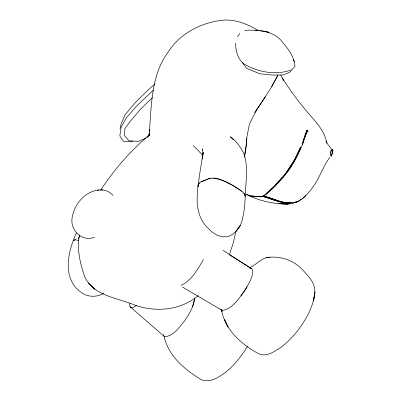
<?xml version="1.0" encoding="UTF-8"?>
<svg xmlns="http://www.w3.org/2000/svg" width="401" height="401" viewBox="0 0 401 401"><rect width="100%" height="100%" fill="white"/><g stroke="black" fill="none" stroke-linecap="round" stroke-linejoin="round"><path stroke-width="0.6" d="M198.129 184.485L197.307 192.746L197.102 200.766L197.783 208.079L199.407 214.705L202.044 220.675L205.708 225.938L212.079 232.104L217.322 235.327L222.52 236.826L227.392 236.6L228.966 236.224L233.116 234.034L236.244 231.121L239.207 227.136L240.379 225.297L242.299 219.843L243.963 211.583L244.78 204.079L245.342 196.179L244.745 194.279L242.956 192.194L240.194 189.979L232.6 185.317L223.688 180.831L219.307 179.157L215.282 178.159L211.848 178.069L208.866 178.635L201.312 181.753L199.317 182.921L198.129 184.485L198.114 186.686L199.292 176.45L203.177 152.415L202.405 158.961L202.951 152.611L202.244 148.946L202.645 150.014M246.545 138.049L246.455 143.282L245.718 150.385L244.369 157.272M79.373 235.347C76.721 249.227 80.205 263.487 84.656 276.635C93.573 296.379 118.801 297.958 136.33 305.692M330.71 153.052L331.031 150.661L332.118 149.598M245.191 196.194C245.653 181.808 248.775 166.595 243.522 152.766C240.084 146.706 236.219 140.721 230.339 136.761L233.402 139.929M129.588 303.407L129.984 306.675L163.914 336.133L165.638 336.735C174.139 335.126 179.498 327.141 184.6 320.84C189.036 314.028 194.029 306.635 194.465 298.299M307.732 132.24L307.893 130.591L307.006 130.41L306.414 131.257M332.845 150.52L332.354 153.137L330.97 156.39M264.089 196.49L265.191 196.891M244.425 156.606L246.455 143.282L246.936 136.766L249.422 124.029L256.665 110.014L271.688 86.761L277.928 75.062M235.833 231.477L233.462 242.169L229.427 254.79M148.761 135.538L149.768 129.598L149.383 132.014C151.478 105.037 151.187 75.353 167.813 52.521C180.179 32.957 202.315 21.734 224.996 20.055L225.763 20.05C237.537 19.849 248.665 24.832 258.65 30.626M78.676 239.026L79.553 234.901M149.152 135.388L149.568 133.563L148.741 135.668M264.023 196.039L263.863 196.726L263.587 196.069M119.979 128.606L121.287 123.583L125.112 114.741L135.332 102.571L149.433 88.756L155.042 83.814M192.455 306.885L194.55 299.311M198.976 183.999L199.317 182.921M331.943 154.666L332.925 150.475L332.67 149.844L332.188 149.718C330.339 150.876 330.795 153.428 330.81 155.287M304.229 137.277L305.898 132.335M302.72 141.628L304.043 137.819M306.785 131.543L302.439 143.969M305.963 134.29L306.895 131.723M302.279 144.856L303.372 141.924M301.818 145.859L307.026 131.383M76.385 233.021C68.015 251.161 61.719 277.692 80.38 291.783C86.867 297.311 96.596 297.592 103.804 293.377M263.848 195.984L275.261 185.056M301.612 146.405C297.106 157.673 290.85 168.27 283.056 177.573M300.665 146.831L294.364 159.904L286.389 172.23A31.383 8.12 -58.5 0 1 282.154 177.528M300.058 149.493L301.061 147.102M299.853 149.202L300.464 147.768M299.407 149.964L297.913 153.217M298.735 151.753L299.447 150.159M277.873 75.147L271.688 86.761M298.098 153.794L298.63 152.686M297.968 153.377L295.778 157.673M149.192 135.222L149.698 134.205L147.027 137.538M306.414 131.663L307.081 130.741L306.655 130.741M203.507 259.497C197.718 269.171 191.728 280.454 181.051 285.357M182.475 287.061L222.239 310.459C232.369 309.096 238.465 298.835 244.249 291.382C247.878 284.65 254.189 276.986 252.079 268.946L222.971 250.364M295.697 158.47L296.74 156.495M294.996 159.733L295.462 158.891M247.487 346.289C240.63 357.572 232.009 368.474 220.771 375.632C215.046 379.446 208.124 382.424 201.317 379.707C184.946 369.727 168.49 356.273 164.134 336.634M294.269 160.425L294.976 159.167M294.048 161.408L294.765 160.154M293.061 162.505L294.033 160.841M292.82 163.478L293.562 162.24M237.522 36.772L239.818 33.443M292.314 163.733L292.815 162.911M292.068 164.144L287.497 170.991M290.535 166.781L291.617 165.092M290.74 166.796L291.532 165.553M290.239 167.773L290.79 166.936M100.756 190.059C114.28 169.162 131.042 150.495 149.914 134.295L147.528 137.112M289.657 168.425L290.199 167.608M240.946 296.023L247.191 286.625M265.352 96.806L254.57 112.626M287.978 171.057L289.131 169.417M286.82 172.43L287.988 170.831M286.279 172.656L287.156 171.473M284.996 175.042L285.597 174.275M284.484 175.468L285.066 174.726M329.858 157.342C322.945 166.41 319.767 177.758 312.991 186.911C308.018 193.508 302.349 201.066 293.707 202.665M283.116 177.347L283.758 176.585M282.986 176.821L275.572 184.851M282.154 177.543L275.342 184.866M280.845 179.132L282.098 177.698M282.74 177.949L275.928 185.282L266.279 194.43M279.622 181.051L280.74 179.833M152.375 97.628L140.034 109.719L129.814 121.884L124.771 128.876L124.686 135.754L128.786 140.741L138.2 141.408L145.944 138.195M302.69 198.485L305.752 195.482M264.334 196.184L265.061 195.477M271.678 189.312L275.612 185.483M271.652 188.665L263.928 195.773M291.527 70.591L289.402 72.486L283.231 74.957L272.134 75.062L259.893 73.804L246.61 68.37L242.485 62.777M301.216 199.202L297.712 201.833M153.377 90.145L136.51 106.115L126.676 117.398L121.107 127.107L119.839 135.889L123.548 141.413L132.906 141.352M263.577 196.014L263.452 196.38M307.336 131.267L307.251 130.751L306.845 130.681L307.407 130.24M198.34 295.557C181.247 309.888 157.763 312.354 136.921 305.888M136.696 305.407L133.302 307.356L131.302 307.572L129.984 306.675M264.324 196.35L264.114 195.999L264.58 195.688M263.688 195.798L264.099 195.538M306.935 131.162L307.467 131.182M331.602 150.149L332.604 149.914M250.224 267.392C257.016 264.394 261.953 257.141 269.893 257.176M75.358 239.718L73.228 240.78L74.491 239.858L75.358 239.718L78.691 240.525M244.615 30.872L245.723 30.341C259.121 29.544 274.409 30.937 282.961 42.752C288.62 49.458 294.374 57.303 294.996 66.33L291.733 69.764C276.038 75.639 257.778 72.24 243.663 63.799C237.678 58.731 235.628 50.742 235.552 43.178M262.991 195.974L262.354 196.425L263.292 195.909M306.86 131.182L307.397 131.177M331.201 156.45L330.81 154.305M297.156 201.643C286.6 206.109 275.317 199.102 265.262 196.6M296.018 202.64L296.61 202.39M201.312 181.753L208.866 178.635L211.202 178.46M294.66 202.36L295.833 201.924M98.977 190.019C85.538 191.137 74.992 203.442 72.436 216.139C69.012 229.327 81.353 242.334 94.601 237.232M307.893 130.591L307.111 130.485M293.236 202.7L294.058 202.53M292.9 203.507L293.542 203.392M265.958 257.713C279.407 255.307 293.838 259.978 302.981 270.254C307.687 275.492 313.086 280.67 314.584 287.828C315.782 296.359 312.299 304.645 309.191 312.399C302.434 325.712 293.041 338.078 281.156 347.191C274.379 351.416 265.607 358.253 257.487 353.07C240.51 343.747 225.011 329.326 221.342 309.557L222.009 311.732L221.151 309.732M261.858 196.721L260.339 196.746M292.078 203.593L292.725 203.507M263.522 196.355L261.953 196.44M263.863 196.726L255.527 196.786L248.52 195.813M213.532 178.29C223.768 179.367 233.337 185.302 241.557 191.267M290.304 203.934C276.61 204.415 262.655 201.793 250.114 196.29M292.199 202.866L289.281 202.901L283.898 202.164M249.482 268.053L250.575 268.013M100.857 189.969C105.413 189.698 110.004 191.954 112.977 195.342M97.222 190.064L102.806 189.919M291.311 202.921C283.677 203.056 276.419 200.144 269.277 197.833M259.993 196.435L251.397 196.119M258.344 30.702L255.357 30.431L257.151 30.682M260.139 30.862L264.921 31.288L269.116 32.341L266.725 32.01M286.755 202.906L288.244 203.061M253.923 196.134L250.018 195.648L246.189 194.6M264.329 31.679L265.527 31.844M284.389 202.535L285.572 202.721M282.991 202.711L276.073 200.816L263.788 196.605M264.114 196.901L264.901 197.107M276.449 200.781L281.176 202.129M249.317 195.437L246.389 194.375M266.439 196.881L267.577 197.262M276.234 200.114L264.114 195.999M266.66 197.197L267.818 197.588M269.557 198.174L275.928 200.325M265.277 197.051L275.863 200.615M229.081 254.595L251.678 268.795M220.866 309.412L222.239 310.459M243.833 193.417L244.745 194.279L244.896 196.114M202.826 155.372L193.292 145.523M331.462 149.232L327.597 143.984L326.058 141.087L326.725 143.217M307.081 130.741L307.236 130.997M280.76 74.997L283.848 80.676L282.359 78.01C291.998 93.659 303.457 107.999 315.722 121.653C320.71 127.954 325.447 134.871 326.785 142.956M293.296 59.729L294.479 61.714M163.237 334.855L163.914 336.133M332.624 149.743L332.895 150.425M285.993 173.177A30.24 7.87 -58.6 0 1 285.111 174.335M284.815 174.711A30.24 7.87 -58.6 0 1 283.898 175.849M314.95 292.219L313.557 300.269L314.95 292.219M240.379 225.297L236.244 231.121L240.379 225.297M288.013 204.064L278.775 203.638L288.013 204.064M94.631 289.196L88.766 283.492L94.631 289.196M227.974 326.98L224.43 319.417L227.974 326.98"/></g></svg>
